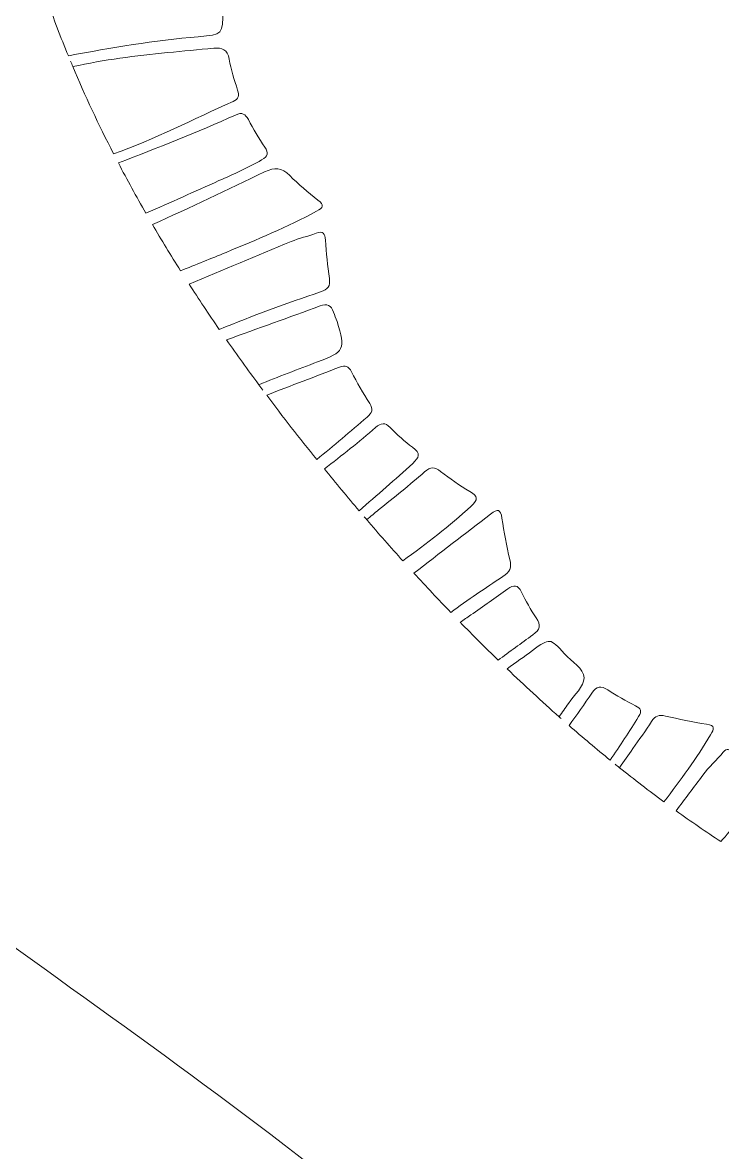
# Model space of a CAD drawing. Extents: x 705 to 2296, y -2914 to -85.
# Drawn here: x 1030.1 to 1254.5, y -1295.4 to -933.3 of the extents above; entities that cross this region are included whole.
import ezdxf

# ---------------------------------------------------------------- set-up
doc = ezdxf.new("R2010")
doc.units = 0
doc.header["$MEASUREMENT"] = 0
doc.layers.add('Layer 1', color=7, linetype='Continuous')

# ---------------------------------------------------------------- blocks, each defined once
blk = doc.blocks.new('block 4')
at = {"layer": 'Layer 1', "lineweight": 0}
for points, knots in [([(2257.73, -639.78), (2234.93, -597.81), (2201.23, -557.75), (2160.32, -523.94), (2075.55, -453.89), (1964.94, -394.11), (1840.32, -350.94), (1840.32, -350.94), (1840.32, -350.93), (1840.32, -350.93), (1839.87, -348.96), (1839.3, -346.94), (1838.61, -344.88), (1837.07, -340.33), (1834.39, -333.76), (1828.95, -329.25), (1828.26, -328.68), (1827.55, -328.14), (1826.81, -327.67), (1826.81, -327.67), (1826.81, -327.67), (1826.79, -327.67), (1828.33, -308.78), (1824.73, -289.41), (1816.02, -270), (1811.57, -260.06), (1804.2, -253.12), (1797.06, -246.39), (1791.32, -240.98), (1785.89, -235.87), (1782.26, -229.5), (1781.17, -227.6), (1780.25, -225.55), (1779.27, -223.36), (1778.01, -220.55), (1776.7, -217.64), (1774.93, -214.81), (1767.88, -203.55), (1756.35, -197.47), (1745.08, -194.23), (1745.08, -194.23), (1743.71, -192.18), (1743.71, -192.18), (1701.28, -127.64), (1637.14, -102.84), (1590.8, -93.4), (1549.91, -85.06), (1516.05, -86.83), (1504.18, -87.86), (1504.14, -87.8), (1504.1, -87.77), (1504.08, -87.73), (1504.08, -87.73), (1503.9, -87.89), (1503.9, -87.89), (1502.32, -88.03), (1501.15, -88.15), (1500.45, -88.23), (1499.74, -88.15), (1498.58, -88.03), (1497.01, -87.89), (1497.01, -87.89), (1496.82, -87.73), (1496.82, -87.73), (1496.8, -87.77), (1496.76, -87.8), (1496.71, -87.86), (1484.84, -86.83), (1450.98, -85.06), (1410.1, -93.4), (1363.76, -102.84), (1299.62, -127.64), (1257.21, -192.15), (1257.21, -192.15), (1255.83, -194.23), (1255.83, -194.23), (1244.54, -197.47), (1233.02, -203.55), (1225.97, -214.81), (1224.2, -217.64), (1222.89, -220.55), (1221.62, -223.36), (1220.64, -225.55), (1219.73, -227.6), (1218.64, -229.5), (1215, -235.87), (1209.57, -240.98), (1203.83, -246.39), (1196.7, -253.12), (1189.33, -260.06), (1184.88, -270), (1176.17, -289.41), (1172.56, -308.78), (1174.1, -327.67), (1174.09, -327.67), (1174.09, -327.67), (1174.09, -327.67), (1173.36, -328.14), (1172.64, -328.67), (1171.94, -329.25), (1166.5, -333.76), (1163.83, -340.32), (1162.29, -344.88), (1161.6, -346.94), (1161.03, -348.96), (1160.57, -350.93), (1160.57, -350.93), (1160.57, -350.94), (1160.57, -350.94), (1035.95, -394.11), (925.34, -453.89), (840.57, -523.94), (799.66, -557.75), (765.97, -597.81), (743.17, -639.78), (717.38, -687.2), (705.23, -736.49), (707.06, -786.23), (708.79, -833.12), (721.42, -881.91), (744.63, -931.23), (776.61, -999.19), (827.22, -1064.83), (895.04, -1126.29), (939.72, -1166.8), (989.19, -1202.25), (1037.03, -1236.53), (1082.37, -1269.03), (1129.25, -1302.64), (1171.8, -1340.38), (1249.39, -1409.16), (1300.81, -1475.62), (1328.95, -1543.41), (1325.12, -1549.46), (1321.54, -1556.29), (1318.88, -1563.69), (1317.48, -1563.6), (1315.91, -1563.52), (1314.31, -1563.52), (1308.44, -1563.52), (1302.01, -1564.61), (1300.28, -1570.4), (1299.79, -1572.07), (1299.76, -1573.62), (1299.72, -1574.99), (1299.72, -1575.32), (1299.71, -1575.65), (1299.7, -1575.96), (1299.52, -1579.67), (1298.15, -1583.63), (1295.64, -1587.72), (1294.69, -1589.27), (1293.66, -1590.81), (1292.59, -1592.31), (1291.91, -1593.27), (1291.2, -1594.21), (1290.48, -1595.15), (1283.23, -1604.54), (1274, -1613.07), (1265.02, -1621.38), (1265.02, -1621.38), (1260.92, -1625.17), (1260.92, -1625.17), (1250.6, -1634.74), (1239.94, -1644.64), (1227.93, -1651.26), (1224.55, -1653.15), (1220.44, -1657.48), (1220.14, -1667.47), (1219.42, -1692.03), (1241.26, -1736.34), (1260.82, -1751.22), (1241.97, -1787.05), (1219.46, -1838.09), (1200.22, -1904.9), (1175.44, -1990.97), (1160.75, -2086.12), (1156.58, -2187.73), (1153.08, -2272.74), (1156.98, -2362.49), (1168.18, -2455.79), (1163.65, -2459.11), (1158.65, -2462.26), (1152.93, -2465.39), (1126.52, -2479.87), (1097.89, -2485.02), (1072.31, -2479.92), (1038.1, -2473.12), (1010.95, -2453.43), (991.61, -2421.39), (954.97, -2360.75), (954.3, -2266.43), (972.57, -2204.62), (992.17, -2138.34), (1031.4, -2072.06), (1096.04, -1996), (1100.49, -1990.76), (1104.99, -1985.54), (1109.5, -1980.33), (1133.88, -1952.07), (1159.09, -1922.85), (1176.92, -1889.25), (1201.05, -1843.72), (1206.63, -1795.65), (1192.18, -1757.38), (1192.18, -1757.38), (1181.68, -1729.58), (1181.68, -1729.58), (1181.68, -1729.58), (1184.11, -1759.19), (1184.11, -1759.19), (1187.04, -1794.94), (1172.43, -1827.44), (1159.67, -1848.41), (1139.55, -1881.48), (1111.42, -1909.63), (1084.2, -1936.84), (1072.99, -1948.07), (1061.38, -1959.69), (1050.51, -1971.48), (986.2, -2041.19), (939.51, -2104.75), (907.75, -2165.78), (865.01, -2247.87), (849.52, -2326.23), (861.72, -2398.68), (881.46, -2516.08), (980.8, -2608.54), (1070.48, -2648.09), (1102.71, -2662.3), (1132.76, -2669.48), (1158.32, -2669.48), (1176.87, -2669.48), (1193.05, -2665.7), (1205.97, -2658.08), (1205.97, -2658.09), (1205.97, -2658.09), (1205.97, -2658.09), (1212.84, -2680.03), (1220.66, -2700.47), (1229.34, -2719.23), (1249.6, -2763), (1275.41, -2799.36), (1306.05, -2827.33), (1339.78, -2858.12), (1383.84, -2881.32), (1437.02, -2896.27), (1479.37, -2908.16), (1526.54, -2914.39), (1574.07, -2914.39), (1577.53, -2914.39), (1581.01, -2914.35), (1584.47, -2914.28), (1715.72, -2911.78), (1847.6, -2857.02), (1946.29, -2764.08), (1983.95, -2728.62), (2013.13, -2688.17), (2030.68, -2647.08), (2050.96, -2599.62), (2056.14, -2551.69), (2046.08, -2504.65), (2026.22, -2411.76), (1963.7, -2334.68), (1870.04, -2287.56), (1788.08, -2246.34), (1690.33, -2231.81), (1599.94, -2247.09), (1606.11, -2235.77), (1612.34, -2224.53), (1618.54, -2213.38), (1637.36, -2179.5), (1656.8, -2144.46), (1673.59, -2108.59), (1710.68, -2029.32), (1732.71, -1958.15), (1740.94, -1891.02), (1746.05, -1849.4), (1747.6, -1797.58), (1735.16, -1750.76), (1754.43, -1736.28), (1775.99, -1693.13), (1775.99, -1668.36), (1775.99, -1667.96), (1775.99, -1667.55), (1775.98, -1667.16), (1775.68, -1657.19), (1771.58, -1652.89), (1768.19, -1651), (1756.19, -1644.4), (1745.52, -1634.53), (1735.2, -1624.98), (1735.2, -1624.98), (1731.1, -1621.2), (1731.1, -1621.2), (1719.8, -1610.79), (1708.12, -1600.03), (1700.47, -1587.65), (1697.96, -1583.57), (1696.6, -1579.62), (1696.43, -1575.92), (1696.41, -1575.61), (1696.4, -1575.29), (1696.4, -1574.97), (1696.37, -1573.59), (1696.32, -1572.04), (1695.83, -1570.37), (1694.11, -1564.66), (1687.76, -1563.55), (1681.94, -1563.52), (1679.29, -1556.2), (1675.74, -1549.42), (1671.94, -1543.41), (1700.08, -1475.62), (1751.51, -1409.16), (1829.1, -1340.38), (1871.64, -1302.64), (1918.53, -1269.03), (1963.87, -1236.53), (2011.71, -1202.25), (2061.18, -1166.8), (2105.86, -1126.29), (2173.67, -1064.83), (2224.28, -999.19), (2256.27, -931.23), (2279.48, -881.91), (2292.11, -833.13), (2293.84, -786.23), (2295.67, -736.49), (2283.52, -687.2), (2257.73, -639.78)], [0, 0, 0, 0, 1, 1, 1, 2, 2, 2, 3, 3, 3, 4, 4, 4, 5, 5, 5, 6, 6, 6, 7, 7, 7, 8, 8, 8, 9, 9, 9, 10, 10, 10, 11, 11, 11, 12, 12, 12, 13, 13, 13, 14, 14, 14, 15, 15, 15, 16, 16, 16, 17, 17, 17, 18, 18, 18, 19, 19, 19, 20, 20, 20, 21, 21, 21, 22, 22, 22, 23, 23, 23, 24, 24, 24, 25, 25, 25, 26, 26, 26, 27, 27, 27, 28, 28, 28, 29, 29, 29, 30, 30, 30, 31, 31, 31, 32, 32, 32, 33, 33, 33, 34, 34, 34, 35, 35, 35, 36, 36, 36, 37, 37, 37, 38, 38, 38, 39, 39, 39, 40, 40, 40, 41, 41, 41, 42, 42, 42, 43, 43, 43, 44, 44, 44, 45, 45, 45, 46, 46, 46, 47, 47, 47, 48, 48, 48, 49, 49, 49, 50, 50, 50, 51, 51, 51, 52, 52, 52, 53, 53, 53, 54, 54, 54, 55, 55, 55, 56, 56, 56, 57, 57, 57, 58, 58, 58, 59, 59, 59, 60, 60, 60, 61, 61, 61, 62, 62, 62, 63, 63, 63, 64, 64, 64, 65, 65, 65, 66, 66, 66, 67, 67, 67, 68, 68, 68, 69, 69, 69, 70, 70, 70, 71, 71, 71, 72, 72, 72, 73, 73, 73, 74, 74, 74, 75, 75, 75, 76, 76, 76, 77, 77, 77, 78, 78, 78, 79, 79, 79, 80, 80, 80, 81, 81, 81, 82, 82, 82, 83, 83, 83, 84, 84, 84, 85, 85, 85, 86, 86, 86, 87, 87, 87, 88, 88, 88, 89, 89, 89, 90, 90, 90, 91, 91, 91, 92, 92, 92, 93, 93, 93, 94, 94, 94, 95, 95, 95, 96, 96, 96, 97, 97, 97, 98, 98, 98, 99, 99, 99, 100, 100, 100, 101, 101, 101, 102, 102, 102, 103, 103, 103, 104, 104, 104, 105, 105, 105, 106, 106, 106, 107, 107, 107, 108, 108, 108, 109, 109, 109, 110, 110, 110, 110]), ([(1037.98, -926.06), (1054.78, -923.44), (1071.78, -922.14), (1088.76, -921), (1095.32, -920.56), (1094.2, -920.64), (1094.32, -926.33), (1094.34, -927.27), (1094.32, -928.22), (1094.32, -929.17), (1094.32, -937.12), (1094.32, -937.15), (1086.46, -937.83), (1072.44, -939.05), (1058.59, -941.32), (1044.81, -943.97), (1042.35, -937.98), (1040.08, -932.01), (1037.98, -926.06)], [0, 0, 0, 0, 1, 1, 1, 2, 2, 2, 3, 3, 3, 4, 4, 4, 5, 5, 5, 6, 6, 6, 6]), ([(1046.25, -947.43), (1046.25, -947.43), (1046.24, -947.43), (1046.24, -947.43), (1046, -946.85), (1045.76, -946.28), (1045.52, -945.7), (1045.76, -946.27), (1046, -946.85), (1046.25, -947.43), (1056.26, -945.21), (1066.41, -943.92), (1076.63, -942.94), (1081.55, -942.47), (1086.49, -942), (1091.42, -941.52), (1094.08, -941.27), (1095.84, -941.95), (1096.38, -945.04), (1096.97, -948.39), (1098.02, -951.67), (1099.06, -954.93), (1099.62, -956.7), (1099.39, -957.82), (1097.6, -958.6), (1084.87, -964.27), (1072.45, -970.75), (1059.3, -975.36), (1054.51, -966), (1050.15, -956.7), (1046.25, -947.43)], [0, 0, 0, 0, 1, 1, 1, 2, 2, 2, 3, 3, 3, 4, 4, 4, 5, 5, 5, 6, 6, 6, 7, 7, 7, 8, 8, 8, 9, 9, 9, 10, 10, 10, 10]), ([(1060.84, -978.31), (1073.45, -973.42), (1086.06, -968.52), (1098.39, -962.95), (1100.62, -961.93), (1101.49, -962.58), (1102.51, -964.39), (1104.15, -967.39), (1105.87, -970.36), (1107.77, -973.2), (1109.02, -975.1), (1108.86, -976.12), (1106.78, -977.32), (1102.36, -979.87), (1097.73, -981.91), (1093.1, -983.97), (1085.3, -987.45), (1077.51, -991), (1069.7, -994.44), (1066.59, -989.05), (1063.65, -983.67), (1060.84, -978.31)], [0, 0, 0, 0, 1, 1, 1, 2, 2, 2, 3, 3, 3, 4, 4, 4, 5, 5, 5, 6, 6, 6, 7, 7, 7, 7]), ([(1071.76, -998.02), (1083.87, -992.67), (1095.79, -986.88), (1107.74, -981.18), (1111, -979.63), (1113.21, -979.67), (1115.76, -982.31), (1118.54, -985.17), (1121.69, -987.7), (1124.83, -990.2), (1126.9, -991.84), (1126.61, -992.61), (1124.39, -993.79), (1115, -998.79), (1105.21, -1002.92), (1095.39, -1006.95), (1090.54, -1008.94), (1085.67, -1010.91), (1080.79, -1012.85), (1077.65, -1007.9), (1074.65, -1002.95), (1071.76, -998.02)], [0, 0, 0, 0, 1, 1, 1, 2, 2, 2, 3, 3, 3, 4, 4, 4, 5, 5, 5, 6, 6, 6, 7, 7, 7, 7]), ([(1083.5, -1017.1), (1094.39, -1012.56), (1105.29, -1008.01), (1116.19, -1003.49), (1118.79, -1002.41), (1121.59, -1001.83), (1124.23, -1000.82), (1126.58, -999.91), (1127.06, -1000.95), (1127.21, -1003.02), (1127.52, -1007.14), (1127.88, -1011.26), (1128.48, -1015.34), (1128.84, -1017.79), (1128.07, -1018.84), (1125.69, -1019.62), (1114.7, -1023.21), (1103.9, -1027.31), (1093.19, -1031.63), (1089.83, -1026.78), (1086.6, -1021.92), (1083.5, -1017.1)], [0, 0, 0, 0, 1, 1, 1, 2, 2, 2, 3, 3, 3, 4, 4, 4, 5, 5, 5, 6, 6, 6, 7, 7, 7, 7]), ([(1105.88, -1049.4), (1105.88, -1049.4), (1105.89, -1049.4), (1105.89, -1049.4), (1102.33, -1044.58), (1098.87, -1039.78), (1095.51, -1035), (1105.49, -1031.3), (1115.56, -1027.85), (1125.52, -1024.13), (1127.77, -1023.28), (1129.12, -1023.82), (1129.84, -1026.11), (1130.15, -1027.12), (1130.61, -1028.09), (1130.94, -1029.1), (1133.74, -1038.06), (1133.33, -1038.86), (1124.67, -1042.07), (1118.36, -1044.41), (1112.1, -1046.82), (1105.89, -1049.4), (1106.32, -1049.97), (1106.74, -1050.54), (1107.17, -1051.12), (1106.74, -1050.54), (1106.31, -1049.97), (1105.88, -1049.4)], [0, 0, 0, 0, 1, 1, 1, 2, 2, 2, 3, 3, 3, 4, 4, 4, 5, 5, 5, 6, 6, 6, 7, 7, 7, 8, 8, 8, 9, 9, 9, 9]), ([(1116.29, -1063.08), (1113.59, -1059.62), (1110.96, -1056.18), (1108.39, -1052.74), (1116.13, -1049.66), (1123.96, -1046.82), (1131.7, -1043.76), (1133.69, -1042.97), (1134.62, -1043.45), (1135.57, -1045.26), (1137.37, -1048.69), (1139.31, -1052.08), (1141.41, -1055.34), (1142.68, -1057.3), (1142.15, -1058.33), (1140.55, -1059.73), (1135.24, -1064.36), (1129.9, -1068.93), (1124.43, -1073.34), (1121.7, -1069.98), (1118.99, -1066.56), (1116.29, -1063.08)], [0, 0, 0, 0, 1, 1, 1, 2, 2, 2, 3, 3, 3, 4, 4, 4, 5, 5, 5, 6, 6, 6, 7, 7, 7, 7]), ([(1126.88, -1076.36), (1132.48, -1072.09), (1137.98, -1067.7), (1143.31, -1063.1), (1145.09, -1061.57), (1146.29, -1061.39), (1148.01, -1063.13), (1150.24, -1065.4), (1152.59, -1067.59), (1155.17, -1069.44), (1157.85, -1071.35), (1157.26, -1072.74), (1155.22, -1074.6), (1149.54, -1079.71), (1143.82, -1084.81), (1138, -1089.76), (1134.28, -1085.38), (1130.57, -1080.92), (1126.88, -1076.36)], [0, 0, 0, 0, 1, 1, 1, 2, 2, 2, 3, 3, 3, 4, 4, 4, 5, 5, 5, 6, 6, 6, 6]), ([(1140.46, -1092.62), (1140.46, -1092.62), (1140.45, -1092.64), (1140.45, -1092.64), (1140.18, -1092.33), (1139.91, -1092), (1139.65, -1091.69), (1139.92, -1092), (1140.18, -1092.31), (1140.46, -1092.62), (1141.73, -1091.57), (1143, -1090.52), (1144.28, -1089.49), (1149.21, -1085.45), (1154.23, -1081.52), (1159.02, -1077.32), (1160.92, -1075.66), (1162.24, -1075.66), (1164.16, -1077.15), (1167.15, -1079.45), (1170.24, -1081.66), (1173.48, -1083.58), (1176.13, -1085.14), (1176.31, -1086.09), (1173.91, -1088.31), (1167.03, -1094.68), (1159.57, -1100.3), (1152.05, -1105.84), (1148.18, -1101.54), (1144.31, -1097.13), (1140.46, -1092.62)], [0, 0, 0, 0, 1, 1, 1, 2, 2, 2, 3, 3, 3, 4, 4, 4, 5, 5, 5, 6, 6, 6, 7, 7, 7, 8, 8, 8, 9, 9, 9, 10, 10, 10, 10]), ([(1155.6, -1109.74), (1163.78, -1103.43), (1172.03, -1097.19), (1180.19, -1090.83), (1182.48, -1089.06), (1183.36, -1089.15), (1183.81, -1092.18), (1184.47, -1096.61), (1185.26, -1101.04), (1186.36, -1105.38), (1187.01, -1107.99), (1186.38, -1109.41), (1184.12, -1110.87), (1178.43, -1114.53), (1172.86, -1118.38), (1167.37, -1122.34), (1163.45, -1118.25), (1159.51, -1114.04), (1155.6, -1109.74)], [0, 0, 0, 0, 1, 1, 1, 2, 2, 2, 3, 3, 3, 4, 4, 4, 5, 5, 5, 6, 6, 6, 6]), ([(1170.44, -1125.52), (1171.56, -1124.74), (1172.68, -1123.95), (1173.8, -1123.17), (1177.78, -1120.4), (1181.76, -1117.67), (1185.69, -1114.84), (1187.61, -1113.46), (1188.91, -1113.43), (1190.07, -1115.82), (1191.46, -1118.68), (1193.03, -1121.47), (1194.77, -1124.13), (1196.31, -1126.47), (1196.06, -1127.84), (1193.68, -1129.56), (1189.97, -1132.23), (1186.27, -1134.95), (1182.59, -1137.66), (1178.53, -1133.71), (1174.48, -1129.67), (1170.44, -1125.52)], [0, 0, 0, 0, 1, 1, 1, 2, 2, 2, 3, 3, 3, 4, 4, 4, 5, 5, 5, 6, 6, 6, 7, 7, 7, 7]), ([(1202.78, -1156.38), (1202.57, -1156.2), (1202.34, -1156.01), (1202.13, -1155.82), (1202.13, -1155.82), (1202.13, -1155.81), (1202.14, -1155.81), (1196.58, -1150.89), (1191.02, -1145.78), (1185.47, -1140.44), (1188.19, -1138.47), (1190.91, -1136.51), (1193.62, -1134.53), (1199.17, -1130.48), (1199.25, -1130.46), (1203.87, -1135.62), (1206.13, -1138.15), (1210.13, -1140.29), (1210.13, -1143.32), (1210.15, -1146.06), (1206.95, -1148.84), (1205.09, -1151.54), (1204.11, -1152.97), (1203.12, -1154.39), (1202.14, -1155.81), (1202.35, -1156.01), (1202.57, -1156.2), (1202.78, -1156.38)], [0, 0, 0, 0, 1, 1, 1, 2, 2, 2, 3, 3, 3, 4, 4, 4, 5, 5, 5, 6, 6, 6, 7, 7, 7, 8, 8, 8, 9, 9, 9, 9]), ([(1205.31, -1158.6), (1207.83, -1155.2), (1210.29, -1151.74), (1212.63, -1148.22), (1214.19, -1145.87), (1215.5, -1145.76), (1217.71, -1147.2), (1220.57, -1149.05), (1223.59, -1150.69), (1226.62, -1152.28), (1228.3, -1153.16), (1228.78, -1153.89), (1227.62, -1155.75), (1224.68, -1160.48), (1221.64, -1165.12), (1218.5, -1169.7), (1214.09, -1166.12), (1209.7, -1162.42), (1205.31, -1158.6)], [0, 0, 0, 0, 1, 1, 1, 2, 2, 2, 3, 3, 3, 4, 4, 4, 5, 5, 5, 6, 6, 6, 6]), ([(1221.5, -1172.11), (1221.49, -1172.11), (1221.49, -1172.12), (1221.49, -1172.12), (1221.01, -1171.74), (1220.55, -1171.36), (1220.07, -1170.97), (1220.55, -1171.36), (1221.03, -1171.74), (1221.5, -1172.11), (1222.9, -1170.07), (1224.32, -1168.05), (1225.74, -1166.01), (1227.77, -1163.11), (1229.9, -1160.28), (1231.78, -1157.28), (1232.92, -1155.44), (1234.23, -1155.12), (1236.21, -1155.56), (1240.58, -1156.55), (1244.97, -1157.5), (1249.4, -1158.21), (1252.19, -1158.65), (1251.92, -1159.54), (1250.7, -1161.58), (1246.21, -1169.11), (1241.06, -1176.14), (1235.74, -1183.06), (1230.98, -1179.55), (1226.24, -1175.91), (1221.5, -1172.11)], [0, 0, 0, 0, 1, 1, 1, 2, 2, 2, 3, 3, 3, 4, 4, 4, 5, 5, 5, 6, 6, 6, 7, 7, 7, 8, 8, 8, 9, 9, 9, 10, 10, 10, 10]), ([(1239.63, -1185.91), (1239.63, -1185.91), (1239.63, -1185.9), (1239.63, -1185.9), (1242.48, -1182.11), (1245.32, -1178.32), (1248.17, -1174.54), (1250.15, -1171.92), (1252.6, -1169.64), (1254.77, -1167.14), (1255.98, -1165.74), (1256.76, -1166.06), (1257.69, -1167.48), (1260.09, -1171.13), (1262.46, -1174.82), (1265.11, -1178.28), (1266.67, -1180.3), (1266.36, -1181.56), (1264.75, -1183.37), (1261.1, -1187.46), (1257.52, -1191.6), (1254, -1195.8), (1249.21, -1192.65), (1244.41, -1189.36), (1239.63, -1185.91)], [0, 0, 0, 0, 1, 1, 1, 2, 2, 2, 3, 3, 3, 4, 4, 4, 5, 5, 5, 6, 6, 6, 7, 7, 7, 8, 8, 8, 8])]:
    blk.add_open_spline(points, degree=3, knots=knots, dxfattribs=at)
blk = doc.blocks.new('block 3')
at = {"layer": 'Layer 1'}
blk.add_blockref('block 4', (0, 0), dxfattribs=at)
blk = doc.blocks.new('block 2')
at = {"layer": 'Layer 1'}
blk.add_blockref('block 3', (0, 0), dxfattribs=at)

msp = doc.modelspace()

# ---------------------------------------------------------------- block references
at = {"layer": 'Layer 1'}
msp.add_blockref('block 2', (0, 0), dxfattribs=at)

doc.saveas('drawing.dxf')
